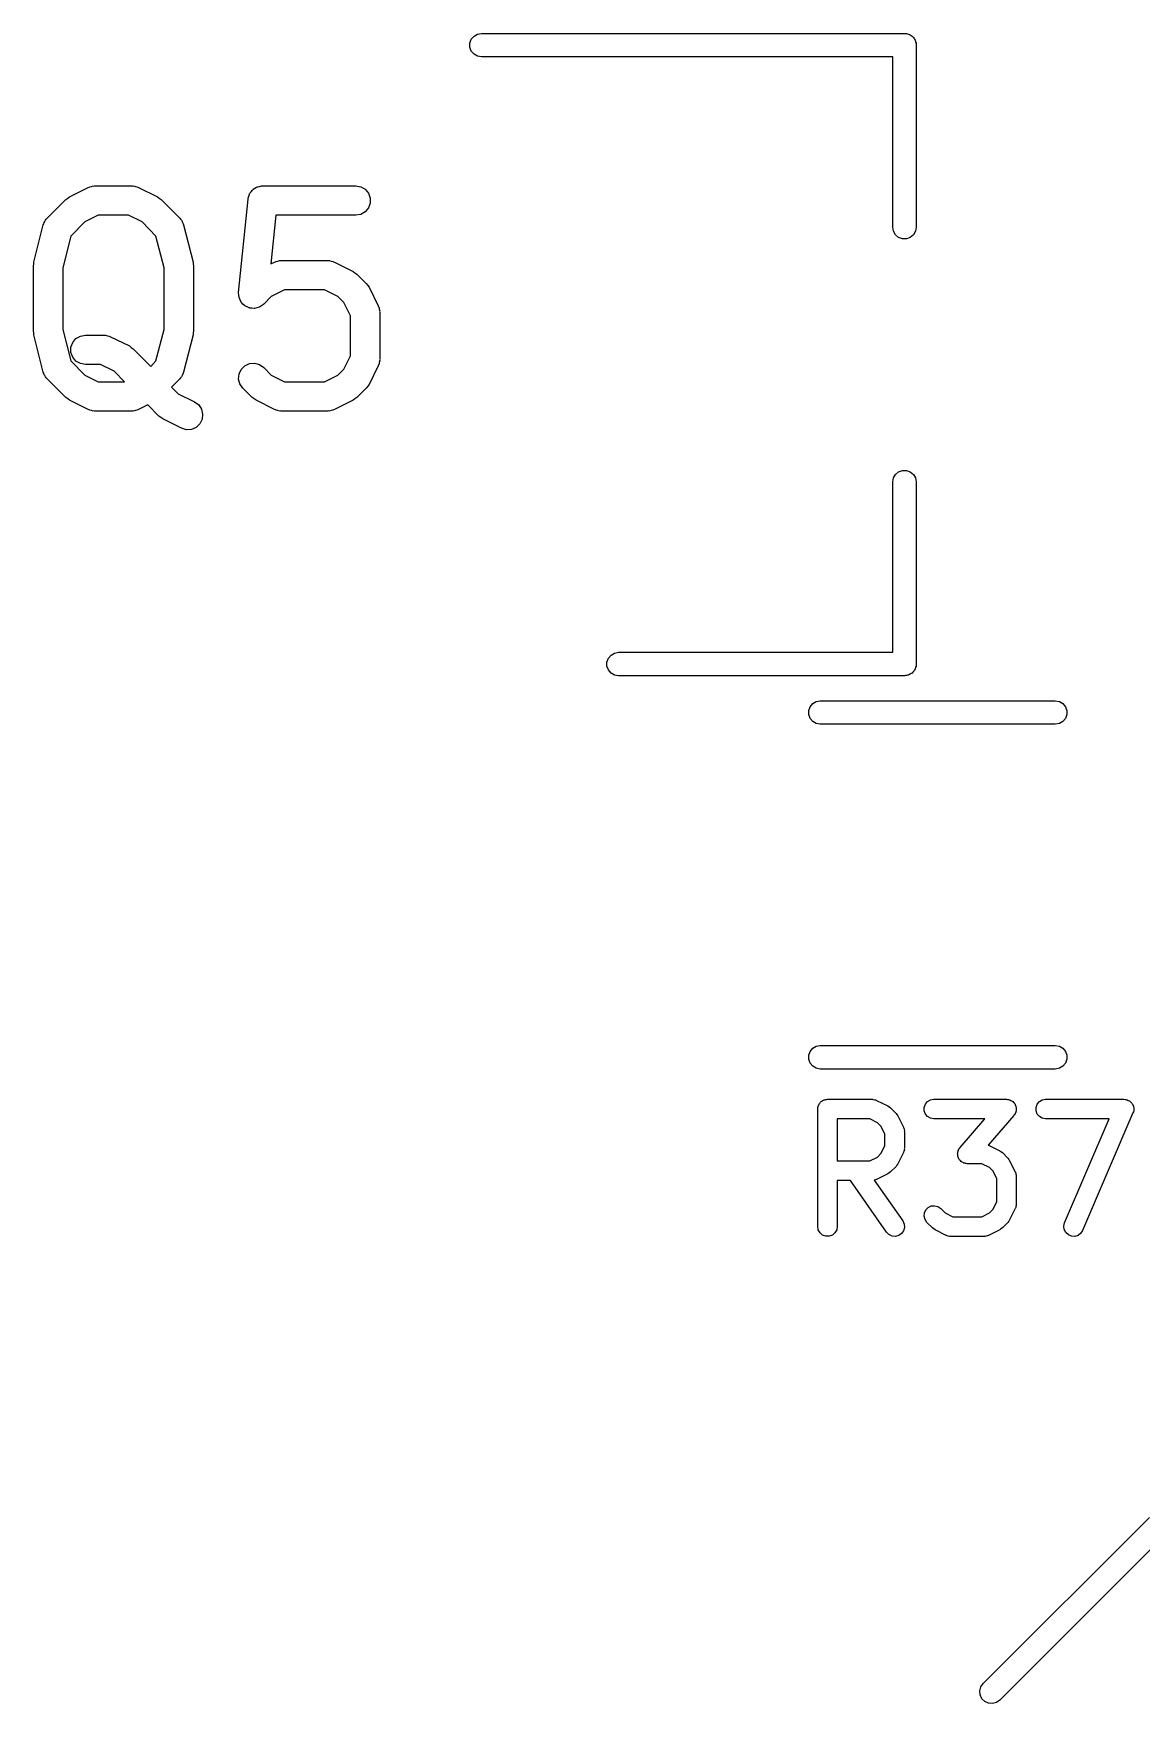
# Model space of a CAD drawing. Extents: x 83.4 to 168.1, y -157.3 to -85.4.
# Drawn here: x 102.34 to 108, y -101.5 to -92.98 of the extents above; entities that cross this region are included whole.
import ezdxf

# ---------------------------------------------------------------- set-up
doc = ezdxf.new("R2010")
doc.units = 0
doc.header["$MEASUREMENT"] = 0
doc.layers.add('BLACK', color=7, linetype='CONTINUOUS')

msp = doc.modelspace()

# ---------------------------------------------------------------- linework, layer by layer
at = {"layer": 'Black'}
for p, q in [((104.566, -93.0271), (104.573, -93.0075)), ((104.566, -93.0479), (104.566, -93.0271)), ((104.573, -93.0075), (104.587, -92.9915)), ((104.587, -92.9915), (104.605, -92.9811)), ((104.605, -92.9811), (104.625, -92.9775)), ((104.625, -92.9775), (106.785, -92.9775)), ((106.785, -92.9775), (106.79, -92.9784)), ((106.79, -92.9784), (106.796, -92.9784)), ((106.796, -92.9784), (106.8, -92.9802)), ((106.8, -92.9802), (106.806, -92.9811)), ((106.806, -92.9811), (106.81, -92.9837)), ((106.81, -92.9837), (106.815, -92.9855)), ((106.815, -92.9855), (106.819, -92.9889)), ((106.819, -92.9889), (106.824, -92.9915)), ((106.824, -92.9915), (106.827, -92.9955)), ((106.827, -92.9955), (106.831, -92.9989)), ((106.831, -92.9989), (106.834, -93.0035)), ((106.834, -93.0035), (106.837, -93.0075)), ((106.837, -93.0075), (106.839, -93.0124)), ((106.839, -93.0124), (106.841, -93.017)), ((106.841, -93.017), (106.842, -93.0221)), ((106.842, -93.0221), (106.844, -93.0271)), ((106.844, -93.0271), (106.844, -93.0323)), ((106.844, -93.0323), (106.845, -93.0375)), ((104.573, -93.0675), (104.566, -93.0479)), ((104.587, -93.0834), (104.573, -93.0675)), ((104.605, -93.0939), (104.587, -93.0834)), ((104.625, -93.0975), (104.605, -93.0939)), ((106.725, -93.0975), (104.625, -93.0975)), ((106.725, -93.9675), (106.725, -93.0975)), ((106.845, -93.0375), (106.845, -93.9675)), ((102.521, -93.8116), (102.617, -93.764)), ((102.617, -93.764), (102.621, -93.7627)), ((102.621, -93.7627), (102.625, -93.7606)), ((102.625, -93.7606), (102.633, -93.7591)), ((102.633, -93.7591), (102.642, -93.7566)), ((102.642, -93.7566), (102.646, -93.7568)), ((102.646, -93.7568), (102.65, -93.7561)), ((102.65, -93.7561), (102.841, -93.7561)), ((102.841, -93.7561), (102.845, -93.7568)), ((102.845, -93.7568), (102.849, -93.7566)), ((102.849, -93.7566), (102.858, -93.7591)), ((102.858, -93.7591), (102.866, -93.7606)), ((102.866, -93.7606), (102.87, -93.7628)), ((102.87, -93.7628), (102.874, -93.764)), ((102.874, -93.764), (102.97, -93.8116)), ((103.437, -93.8084), (103.44, -93.7985)), ((103.44, -93.7985), (103.441, -93.7962)), ((103.441, -93.7962), (103.442, -93.7936)), ((103.442, -93.7936), (103.449, -93.7857)), ((103.449, -93.7857), (103.455, -93.7774)), ((103.455, -93.7774), (103.457, -93.7758)), ((103.457, -93.7758), (103.459, -93.7736)), ((103.459, -93.7736), (103.468, -93.7685)), ((103.468, -93.7685), (103.477, -93.7627)), ((103.477, -93.7627), (103.479, -93.762)), ((103.479, -93.762), (103.482, -93.7606)), ((103.482, -93.7606), (103.492, -93.7588)), ((103.492, -93.7588), (103.502, -93.7563)), ((103.502, -93.7563), (103.505, -93.7566)), ((103.505, -93.7566), (103.507, -93.7561)), ((103.507, -93.7561), (103.984, -93.7561)), ((103.984, -93.7561), (104.009, -93.7606)), ((104.009, -93.7606), (104.032, -93.7736)), ((104.032, -93.7736), (104.049, -93.7936)), ((104.049, -93.7936), (104.057, -93.818)), ((102.407, -93.9209), (102.502, -93.8257)), ((102.502, -93.8257), (102.512, -93.8188)), ((102.512, -93.8188), (102.521, -93.8116)), ((102.97, -93.8116), (102.979, -93.8188)), ((102.979, -93.8188), (102.989, -93.8257)), ((102.989, -93.8257), (103.084, -93.9209)), ((103.385, -94.2998), (103.433, -93.8236)), ((103.433, -93.8236), (103.434, -93.8209)), ((103.434, -93.818), (103.437, -93.8084)), ((103.434, -93.8209), (103.434, -93.818)), ((104.049, -93.8686), (104.032, -93.8885)), ((104.057, -93.8441), (104.049, -93.8686)), ((104.057, -93.818), (104.057, -93.8441)), ((102.339, -94.1462), (102.387, -93.9557)), ((102.387, -93.9557), (102.39, -93.9492)), ((102.39, -93.9492), (102.392, -93.9422)), ((102.392, -93.9422), (102.395, -93.9374)), ((102.395, -93.9374), (102.398, -93.9319)), ((102.398, -93.9319), (102.403, -93.9268)), ((102.403, -93.9268), (102.407, -93.9209)), ((102.599, -93.9403), (102.528, -94.0123)), ((102.668, -93.9061), (102.599, -93.9403)), ((102.823, -93.9061), (102.668, -93.9061)), ((102.892, -93.9403), (102.823, -93.9061)), ((102.963, -94.0123), (102.892, -93.9403)), ((103.084, -93.9209), (103.088, -93.9268)), ((103.088, -93.9268), (103.093, -93.9319)), ((103.093, -93.9319), (103.096, -93.9374)), ((103.096, -93.9374), (103.099, -93.9422)), ((103.099, -93.9422), (103.101, -93.9492)), ((103.101, -93.9492), (103.104, -93.9557)), ((103.104, -93.9557), (103.152, -94.1462)), ((103.575, -93.9061), (103.55, -94.1543)), ((103.984, -93.9061), (103.575, -93.9061)), ((104.009, -93.9015), (103.984, -93.9061)), ((104.032, -93.8885), (104.009, -93.9015)), ((106.729, -93.988), (106.725, -93.9675)), ((106.845, -93.9675), (106.841, -93.988)), ((102.528, -94.0123), (102.487, -94.1736)), ((103.004, -94.1736), (102.963, -94.0123)), ((106.739, -94.0061), (106.729, -93.988)), ((106.755, -94.0194), (106.739, -94.0061)), ((106.775, -94.0266), (106.755, -94.0194)), ((106.796, -94.0266), (106.775, -94.0266)), ((106.815, -94.0194), (106.796, -94.0266)), ((106.831, -94.0061), (106.815, -94.0194)), ((106.841, -93.988), (106.831, -94.0061)), ((103.573, -94.1437), (103.577, -94.1415)), ((103.577, -94.1415), (103.586, -94.14)), ((103.586, -94.14), (103.594, -94.1375)), ((103.594, -94.1375), (103.598, -94.1378)), ((103.598, -94.1378), (103.603, -94.137)), ((103.603, -94.137), (103.841, -94.137)), ((103.841, -94.137), (103.845, -94.1378)), ((103.845, -94.1378), (103.849, -94.1375)), ((103.849, -94.1375), (103.858, -94.14)), ((103.858, -94.14), (103.866, -94.1415)), ((103.866, -94.1415), (103.87, -94.1437)), ((102.337, -94.1644), (102.339, -94.1554)), ((102.337, -94.4977), (102.337, -94.1644)), ((102.339, -94.1554), (102.339, -94.1462)), ((102.487, -94.1736), (102.487, -94.4885)), ((103.004, -94.4885), (103.004, -94.1736)), ((103.152, -94.1462), (103.152, -94.1554)), ((103.152, -94.1554), (103.154, -94.1644)), ((103.154, -94.1644), (103.154, -94.4977)), ((103.55, -94.1543), (103.569, -94.1449)), ((103.569, -94.1449), (103.573, -94.1437)), ((103.87, -94.1437), (103.874, -94.1449)), ((103.874, -94.1449), (103.97, -94.1926)), ((103.97, -94.1926), (103.979, -94.1997)), ((103.979, -94.1997), (103.989, -94.2066)), ((103.989, -94.2066), (104.037, -94.2542)), ((103.385, -94.3003), (103.385, -94.2998)), ((103.385, -94.3007), (103.385, -94.3003)), ((103.386, -94.3132), (103.385, -94.3007)), ((103.387, -94.3258), (103.386, -94.3132)), ((103.62, -94.287), (103.552, -94.3213)), ((103.823, -94.287), (103.62, -94.287)), ((103.892, -94.3213), (103.823, -94.287)), ((104.037, -94.2542), (104.044, -94.2641)), ((104.044, -94.2641), (104.051, -94.2737)), ((104.051, -94.2737), (104.098, -94.369)), ((103.387, -94.3262), (103.387, -94.3258)), ((103.387, -94.3267), (103.387, -94.3262)), ((103.393, -94.3381), (103.387, -94.3267)), ((103.398, -94.3495), (103.393, -94.3381)), ((103.398, -94.3498), (103.398, -94.3495)), ((103.398, -94.3503), (103.398, -94.3498)), ((103.407, -94.3592), (103.398, -94.3503)), ((103.416, -94.3682), (103.407, -94.3592)), ((103.416, -94.3684), (103.416, -94.3682)), ((103.417, -94.3687), (103.416, -94.3684)), ((103.428, -94.374), (103.417, -94.3687)), ((103.439, -94.3795), (103.428, -94.374)), ((103.44, -94.3795), (103.439, -94.3795)), ((103.44, -94.3797), (103.44, -94.3795)), ((103.453, -94.3808), (103.44, -94.3797)), ((103.465, -94.382), (103.453, -94.3808)), ((103.466, -94.3819), (103.465, -94.382)), ((103.478, -94.3787), (103.466, -94.382)), ((103.466, -94.382), (103.466, -94.3819)), ((103.491, -94.3756), (103.478, -94.3787)), ((103.502, -94.368), (103.491, -94.3752)), ((103.491, -94.3752), (103.491, -94.3753)), ((103.491, -94.3753), (103.491, -94.3756)), ((103.512, -94.3609), (103.502, -94.368)), ((103.513, -94.3603), (103.512, -94.3606)), ((103.512, -94.3606), (103.512, -94.3609)), ((103.552, -94.3213), (103.513, -94.3603)), ((103.922, -94.3517), (103.892, -94.3213)), ((103.956, -94.4202), (103.922, -94.3517)), ((104.098, -94.369), (104.1, -94.3731)), ((104.1, -94.3731), (104.102, -94.3768)), ((104.102, -94.3768), (104.103, -94.3855)), ((104.103, -94.3855), (104.106, -94.3939)), ((104.106, -94.3939), (104.105, -94.3982)), ((104.105, -94.3982), (104.106, -94.4025)), ((103.956, -94.6229), (103.956, -94.4202)), ((104.106, -94.4025), (104.106, -94.6406)), ((102.339, -94.5068), (102.337, -94.4977)), ((102.339, -94.5159), (102.339, -94.5068)), ((102.387, -94.7064), (102.339, -94.5159)), ((102.487, -94.4885), (102.528, -94.6499)), ((102.529, -94.5799), (102.538, -94.5555)), ((102.538, -94.5555), (102.554, -94.5355)), ((102.554, -94.5355), (102.577, -94.5225)), ((102.577, -94.5225), (102.603, -94.518)), ((102.603, -94.518), (102.698, -94.518)), ((102.698, -94.518), (102.702, -94.5187)), ((102.702, -94.5187), (102.706, -94.5185)), ((102.706, -94.5185), (102.715, -94.521)), ((102.715, -94.521), (102.724, -94.5225)), ((102.724, -94.5225), (102.727, -94.5247)), ((102.727, -94.5247), (102.731, -94.5259)), ((102.731, -94.5259), (102.827, -94.5735)), ((102.963, -94.6499), (103.004, -94.4885)), ((103.152, -94.5159), (103.104, -94.7064)), ((103.154, -94.4977), (103.152, -94.5068)), ((103.152, -94.5068), (103.152, -94.5159)), ((102.528, -94.6499), (102.599, -94.7218)), ((102.529, -94.606), (102.529, -94.5799)), ((102.538, -94.6305), (102.529, -94.606)), ((102.554, -94.6504), (102.538, -94.6305)), ((102.577, -94.6634), (102.554, -94.6504)), ((102.827, -94.5735), (102.836, -94.5807)), ((102.836, -94.5807), (102.846, -94.5876)), ((102.846, -94.5876), (102.936, -94.6774)), ((102.936, -94.6774), (102.963, -94.6499)), ((103.922, -94.6914), (103.956, -94.6229)), ((104.106, -94.6492), (104.103, -94.6576)), ((104.106, -94.6406), (104.105, -94.6448)), ((104.105, -94.6448), (104.106, -94.6492)), ((102.39, -94.713), (102.387, -94.7064)), ((102.392, -94.7199), (102.39, -94.713)), ((102.395, -94.7248), (102.392, -94.7199)), ((102.398, -94.7302), (102.395, -94.7248)), ((102.403, -94.7354), (102.398, -94.7302)), ((102.407, -94.7412), (102.403, -94.7354)), ((102.603, -94.668), (102.577, -94.6634)), ((102.599, -94.7218), (102.668, -94.7561)), ((102.68, -94.668), (102.603, -94.668)), ((102.749, -94.7022), (102.68, -94.668)), ((102.803, -94.7561), (102.749, -94.7022)), ((103.088, -94.7354), (103.084, -94.7412)), ((103.093, -94.7302), (103.088, -94.7354)), ((103.096, -94.7248), (103.093, -94.7302)), ((103.099, -94.7199), (103.096, -94.7248)), ((103.101, -94.713), (103.099, -94.7199)), ((103.104, -94.7064), (103.101, -94.713)), ((103.385, -94.7424), (103.387, -94.7164)), ((103.387, -94.7164), (103.398, -94.6928)), ((103.398, -94.6928), (103.417, -94.6744)), ((103.417, -94.6744), (103.44, -94.6634)), ((103.44, -94.6634), (103.466, -94.6611)), ((103.466, -94.6611), (103.491, -94.6679)), ((103.491, -94.6679), (103.513, -94.6828)), ((103.513, -94.6828), (103.552, -94.7218)), ((103.552, -94.7218), (103.62, -94.7561)), ((103.823, -94.7561), (103.892, -94.7218)), ((103.892, -94.7218), (103.922, -94.6914)), ((104.098, -94.6741), (104.051, -94.7694)), ((104.1, -94.67), (104.098, -94.6741)), ((104.102, -94.6662), (104.1, -94.67)), ((104.103, -94.6576), (104.102, -94.6662)), ((102.502, -94.8365), (102.407, -94.7412)), ((102.668, -94.7561), (102.803, -94.7561)), ((103.084, -94.7412), (103.042, -94.7834)), ((103.042, -94.7834), (103.076, -94.817)), ((103.076, -94.817), (103.16, -94.8592)), ((103.392, -94.7675), (103.385, -94.7424)), ((103.407, -94.7889), (103.392, -94.7675)), ((103.454, -94.8365), (103.407, -94.7889)), ((103.62, -94.7561), (103.823, -94.7561)), ((104.037, -94.7889), (103.989, -94.8365)), ((104.044, -94.779), (104.037, -94.7889)), ((104.051, -94.7694), (104.044, -94.779)), ((102.512, -94.8434), (102.502, -94.8365)), ((102.521, -94.8505), (102.512, -94.8434)), ((102.617, -94.8981), (102.521, -94.8505)), ((102.621, -94.8994), (102.617, -94.8981)), ((102.625, -94.9015), (102.621, -94.8994)), ((102.633, -94.9031), (102.625, -94.9015)), ((102.642, -94.9056), (102.633, -94.9031)), ((102.646, -94.9053), (102.642, -94.9056)), ((102.65, -94.9061), (102.646, -94.9053)), ((102.841, -94.9061), (102.65, -94.9061)), ((102.845, -94.9053), (102.841, -94.9061)), ((102.849, -94.9056), (102.845, -94.9053)), ((102.858, -94.9031), (102.849, -94.9056)), ((102.866, -94.9015), (102.858, -94.9031)), ((102.87, -94.8994), (102.866, -94.9015)), ((102.874, -94.8981), (102.87, -94.8994)), ((102.921, -94.8747), (102.874, -94.8981)), ((102.978, -94.9317), (102.921, -94.8747)), ((103.16, -94.8592), (103.181, -94.8747)), ((103.181, -94.8747), (103.195, -94.8965)), ((103.195, -94.8965), (103.201, -94.9218)), ((103.464, -94.8434), (103.454, -94.8365)), ((103.474, -94.8505), (103.464, -94.8434)), ((103.569, -94.8981), (103.474, -94.8505)), ((103.573, -94.8994), (103.569, -94.8981)), ((103.577, -94.9015), (103.573, -94.8994)), ((103.586, -94.9031), (103.577, -94.9015)), ((103.594, -94.9056), (103.586, -94.9031)), ((103.598, -94.9053), (103.594, -94.9056)), ((103.603, -94.9061), (103.598, -94.9053)), ((103.841, -94.9061), (103.603, -94.9061)), ((103.845, -94.9053), (103.841, -94.9061)), ((103.849, -94.9056), (103.845, -94.9053)), ((103.858, -94.9031), (103.849, -94.9056)), ((103.866, -94.9015), (103.858, -94.9031)), ((103.87, -94.8994), (103.866, -94.9015)), ((103.874, -94.8981), (103.87, -94.8994)), ((103.97, -94.8505), (103.874, -94.8981)), ((103.979, -94.8434), (103.97, -94.8505)), ((103.989, -94.8365), (103.979, -94.8434)), ((102.988, -94.9386), (102.978, -94.9317)), ((102.998, -94.9458), (102.988, -94.9386)), ((103.093, -94.9934), (102.998, -94.9458)), ((103.118, -95.0008), (103.093, -94.9934)), ((103.168, -94.9889), (103.144, -94.9992)), ((103.187, -94.971), (103.168, -94.9889)), ((103.198, -94.9477), (103.187, -94.971)), ((103.201, -94.9218), (103.198, -94.9477)), ((103.144, -94.9992), (103.118, -95.0008)), ((106.725, -95.2675), (106.729, -95.247)), ((106.729, -95.247), (106.739, -95.2289)), ((106.739, -95.2289), (106.755, -95.2155)), ((106.755, -95.2155), (106.775, -95.2084)), ((106.775, -95.2084), (106.796, -95.2084)), ((106.796, -95.2084), (106.815, -95.2155)), ((106.815, -95.2155), (106.831, -95.2289)), ((106.831, -95.2289), (106.841, -95.247)), ((106.841, -95.247), (106.845, -95.2675)), ((106.725, -96.1375), (106.725, -95.2675)), ((106.845, -95.2675), (106.845, -96.1975)), ((105.266, -96.1871), (105.273, -96.1675)), ((105.266, -96.2079), (105.266, -96.1871)), ((105.273, -96.1675), (105.287, -96.1515)), ((105.287, -96.1515), (105.305, -96.1411)), ((105.305, -96.1411), (105.325, -96.1375)), ((105.325, -96.1375), (106.725, -96.1375)), ((105.273, -96.2275), (105.266, -96.2079)), ((105.287, -96.2434), (105.273, -96.2275)), ((105.305, -96.2539), (105.287, -96.2434)), ((105.325, -96.2575), (105.305, -96.2539)), ((106.785, -96.2575), (105.325, -96.2575)), ((106.79, -96.2566), (106.785, -96.2575)), ((106.796, -96.2566), (106.79, -96.2566)), ((106.8, -96.2548), (106.796, -96.2566)), ((106.806, -96.2539), (106.8, -96.2548)), ((106.81, -96.2512), (106.806, -96.2539)), ((106.815, -96.2494), (106.81, -96.2512)), ((106.819, -96.2461), (106.815, -96.2494)), ((106.824, -96.2434), (106.819, -96.2461)), ((106.827, -96.2394), (106.824, -96.2434)), ((106.831, -96.2361), (106.827, -96.2394)), ((106.834, -96.2315), (106.831, -96.2361)), ((106.837, -96.2275), (106.834, -96.2315)), ((106.839, -96.2226), (106.837, -96.2275)), ((106.841, -96.218), (106.839, -96.2226)), ((106.842, -96.2128), (106.841, -96.218)), ((106.844, -96.2079), (106.842, -96.2128)), ((106.845, -96.1975), (106.844, -96.2027)), ((106.844, -96.2027), (106.844, -96.2079)), ((106.296, -96.4347), (106.304, -96.4151)), ((106.296, -96.4555), (106.296, -96.4347)), ((106.304, -96.4151), (106.317, -96.3991)), ((106.317, -96.3991), (106.335, -96.3887)), ((106.335, -96.3887), (106.355, -96.3851)), ((106.355, -96.3851), (107.555, -96.3851)), ((107.555, -96.3851), (107.576, -96.3887)), ((107.576, -96.3887), (107.594, -96.3991)), ((107.594, -96.3991), (107.607, -96.4151)), ((107.607, -96.4151), (107.615, -96.4347)), ((107.615, -96.4347), (107.615, -96.4555)), ((106.304, -96.4751), (106.296, -96.4555)), ((106.317, -96.491), (106.304, -96.4751)), ((106.335, -96.5015), (106.317, -96.491)), ((106.355, -96.5051), (106.335, -96.5015)), ((107.555, -96.5051), (106.355, -96.5051)), ((107.576, -96.5015), (107.555, -96.5051)), ((107.594, -96.491), (107.576, -96.5015)), ((107.607, -96.4751), (107.594, -96.491)), ((107.615, -96.4555), (107.607, -96.4751)), ((106.317, -98.1591), (106.335, -98.1487)), ((106.335, -98.1487), (106.355, -98.1451)), ((106.355, -98.1451), (107.555, -98.1451)), ((107.555, -98.1451), (107.576, -98.1487)), ((107.576, -98.1487), (107.594, -98.1591)), ((106.296, -98.1947), (106.304, -98.1751)), ((106.296, -98.2155), (106.296, -98.1947)), ((106.304, -98.2351), (106.296, -98.2155)), ((106.304, -98.1751), (106.317, -98.1591)), ((106.317, -98.251), (106.304, -98.2351)), ((107.594, -98.1591), (107.607, -98.1751)), ((107.607, -98.2351), (107.594, -98.251)), ((107.607, -98.1751), (107.615, -98.1947)), ((107.615, -98.2155), (107.607, -98.2351)), ((107.615, -98.1947), (107.615, -98.2155)), ((106.335, -98.2615), (106.317, -98.251)), ((106.355, -98.2651), (106.335, -98.2615)), ((107.555, -98.2651), (106.355, -98.2651)), ((107.576, -98.2615), (107.555, -98.2651)), ((107.594, -98.251), (107.576, -98.2615)), ((106.342, -98.4697), (106.343, -98.4654)), ((106.342, -99.0697), (106.342, -98.4697)), ((106.343, -98.461), (106.344, -98.4569)), ((106.343, -98.4654), (106.343, -98.461)), ((106.344, -98.4569), (106.345, -98.4526)), ((106.345, -98.4526), (106.347, -98.4488)), ((106.347, -98.4488), (106.349, -98.4447)), ((106.349, -98.4447), (106.352, -98.4414)), ((106.352, -98.4414), (106.354, -98.4376)), ((106.354, -98.4376), (106.357, -98.4348)), ((106.357, -98.4348), (106.36, -98.4314)), ((106.36, -98.4314), (106.364, -98.4292)), ((106.364, -98.4292), (106.367, -98.4264)), ((106.367, -98.4264), (106.371, -98.4249)), ((106.371, -98.4249), (106.375, -98.4227)), ((106.375, -98.4227), (106.379, -98.422)), ((106.379, -98.422), (106.383, -98.4205)), ((106.383, -98.4205), (106.388, -98.4205)), ((106.388, -98.4205), (106.392, -98.4197)), ((106.392, -98.4197), (106.621, -98.4197)), ((106.621, -98.4197), (106.623, -98.4202)), ((106.623, -98.4202), (106.626, -98.42)), ((106.626, -98.42), (106.632, -98.4217)), ((106.632, -98.4217), (106.638, -98.4227)), ((106.638, -98.4227), (106.64, -98.4242)), ((106.64, -98.4242), (106.643, -98.425)), ((106.643, -98.425), (106.7, -98.4536)), ((106.7, -98.4536), (106.707, -98.4583)), ((106.707, -98.4583), (106.713, -98.4629)), ((106.713, -98.4629), (106.742, -98.4915)), ((106.742, -98.4915), (106.746, -98.4981)), ((106.886, -98.461), (106.892, -98.4447)), ((106.886, -98.4784), (106.886, -98.461)), ((106.892, -98.4947), (106.886, -98.4784)), ((106.892, -98.4447), (106.903, -98.4314)), ((106.903, -98.4314), (106.918, -98.4227)), ((106.918, -98.4227), (106.935, -98.4197)), ((106.935, -98.4197), (107.306, -98.4197)), ((107.306, -98.4197), (107.311, -98.4206)), ((107.311, -98.4206), (107.316, -98.4207)), ((107.316, -98.4207), (107.32, -98.4221)), ((107.32, -98.4221), (107.323, -98.4227)), ((107.323, -98.4227), (107.328, -98.4252)), ((107.328, -98.4252), (107.332, -98.4269)), ((107.332, -98.4269), (107.335, -98.4295)), ((107.335, -98.4295), (107.338, -98.4314)), ((107.338, -98.4314), (107.342, -98.4352)), ((107.342, -98.4352), (107.345, -98.4384)), ((107.345, -98.4384), (107.347, -98.4418)), ((107.347, -98.4418), (107.35, -98.4447)), ((107.35, -98.4447), (107.351, -98.4493)), ((107.351, -98.4911), (107.35, -98.4947)), ((107.351, -98.4493), (107.354, -98.4536)), ((107.353, -98.4878), (107.351, -98.4911)), ((107.354, -98.483), (107.353, -98.4878)), ((107.354, -98.4536), (107.354, -98.4574)), ((107.354, -98.4574), (107.356, -98.461)), ((107.356, -98.4784), (107.354, -98.483)), ((107.356, -98.461), (107.356, -98.4659)), ((107.356, -98.4659), (107.356, -98.4707)), ((107.356, -98.4707), (107.356, -98.4745)), ((107.356, -98.4745), (107.356, -98.4784)), ((107.457, -98.461), (107.463, -98.4447)), ((107.457, -98.4784), (107.457, -98.461)), ((107.463, -98.4947), (107.457, -98.4784)), ((107.463, -98.4447), (107.474, -98.4314)), ((107.474, -98.4314), (107.489, -98.4227)), ((107.489, -98.4227), (107.506, -98.4197)), ((107.506, -98.4197), (107.906, -98.4197)), ((107.952, -98.4894), (107.695, -99.0894)), ((107.906, -98.4197), (107.912, -98.4207)), ((107.912, -98.4207), (107.918, -98.421)), ((107.918, -98.421), (107.92, -98.4222)), ((107.92, -98.4222), (107.923, -98.4227)), ((107.923, -98.4227), (107.928, -98.4256)), ((107.928, -98.4256), (107.934, -98.4279)), ((107.934, -98.4279), (107.936, -98.4299)), ((107.936, -98.4299), (107.938, -98.4314)), ((107.938, -98.4314), (107.942, -98.4358)), ((107.942, -98.4358), (107.946, -98.4398)), ((107.946, -98.4398), (107.948, -98.4424)), ((107.948, -98.4424), (107.95, -98.4447)), ((107.95, -98.4447), (107.952, -98.4501)), ((107.952, -98.4501), (107.954, -98.4553)), ((107.954, -98.4838), (107.952, -98.4894)), ((107.954, -98.4553), (107.955, -98.4582)), ((107.956, -98.4784), (107.954, -98.4838)), ((107.955, -98.4582), (107.956, -98.461)), ((107.956, -98.461), (107.956, -98.4668)), ((107.956, -98.4668), (107.956, -98.4725)), ((107.956, -98.4725), (107.956, -98.4754)), ((107.956, -98.4754), (107.956, -98.4784)), ((106.442, -98.5197), (106.442, -98.734)), ((106.609, -98.5197), (106.442, -98.5197)), ((106.648, -98.5394), (106.609, -98.5197)), ((106.665, -98.5565), (106.648, -98.5394)), ((106.685, -98.5958), (106.665, -98.5565)), ((106.746, -98.4981), (106.751, -98.5045)), ((106.751, -98.5045), (106.78, -98.5616)), ((106.78, -98.5616), (106.78, -98.5644)), ((106.78, -98.5644), (106.782, -98.5669)), ((106.782, -98.5669), (106.783, -98.5727)), ((106.783, -98.5727), (106.785, -98.5783)), ((106.903, -98.508), (106.892, -98.4947)), ((106.918, -98.5167), (106.903, -98.508)), ((106.935, -98.5197), (106.918, -98.5167)), ((107.196, -98.5197), (106.935, -98.5197)), ((107.069, -98.6654), (107.196, -98.5197)), ((107.344, -98.5026), (107.212, -98.653)), ((107.346, -98.4985), (107.344, -98.5026)), ((107.35, -98.4947), (107.346, -98.4985)), ((107.474, -98.508), (107.463, -98.4947)), ((107.489, -98.5167), (107.474, -98.508)), ((107.506, -98.5197), (107.489, -98.5167)), ((107.83, -98.5197), (107.506, -98.5197)), ((107.603, -99.05), (107.83, -98.5197)), ((106.665, -98.6972), (106.685, -98.6579)), ((106.685, -98.6579), (106.685, -98.5958)), ((106.785, -98.5783), (106.784, -98.5812)), ((106.784, -98.5812), (106.785, -98.584)), ((106.785, -98.584), (106.785, -98.6697)), ((107.212, -98.653), (107.214, -98.6536)), ((107.214, -98.6536), (107.272, -98.6821)), ((106.442, -98.734), (106.609, -98.734)), ((106.609, -98.734), (106.648, -98.7143)), ((106.648, -98.7143), (106.665, -98.6972)), ((106.78, -98.6921), (106.751, -98.7492)), ((106.782, -98.6868), (106.78, -98.6893)), ((106.78, -98.6893), (106.78, -98.6921)), ((106.783, -98.681), (106.782, -98.6868)), ((106.785, -98.6754), (106.783, -98.681)), ((106.785, -98.6697), (106.784, -98.6726)), ((106.784, -98.6726), (106.785, -98.6754)), ((107.056, -98.6972), (107.057, -98.6935)), ((107.057, -98.7021), (107.056, -98.6972)), ((107.057, -98.6896), (107.059, -98.685)), ((107.057, -98.6935), (107.057, -98.6896)), ((107.057, -98.707), (107.057, -98.7021)), ((107.058, -98.7106), (107.057, -98.707)), ((107.059, -98.7144), (107.058, -98.7106)), ((107.059, -98.685), (107.06, -98.6802)), ((107.061, -98.7187), (107.059, -98.7144)), ((107.06, -98.6802), (107.062, -98.6769)), ((107.063, -98.7233), (107.061, -98.7187)), ((107.062, -98.6769), (107.063, -98.6733)), ((107.063, -98.6733), (107.066, -98.6695)), ((107.065, -98.7262), (107.063, -98.7233)), ((107.067, -98.7296), (107.065, -98.7262)), ((107.066, -98.6695), (107.069, -98.6654)), ((107.071, -98.7328), (107.067, -98.7296)), ((107.074, -98.7366), (107.071, -98.7328)), ((107.078, -98.7385), (107.074, -98.7366)), ((107.08, -98.7411), (107.078, -98.7385)), ((107.085, -98.7428), (107.08, -98.7411)), ((107.089, -98.7453), (107.085, -98.7428)), ((107.093, -98.7459), (107.089, -98.7453)), ((107.097, -98.7473), (107.093, -98.7459)), ((107.101, -98.7474), (107.097, -98.7473)), ((107.106, -98.7483), (107.101, -98.7474)), ((107.18, -98.7483), (107.106, -98.7483)), ((107.22, -98.7679), (107.18, -98.7483)), ((107.272, -98.6821), (107.278, -98.6869)), ((107.278, -98.6869), (107.285, -98.6915)), ((107.285, -98.6915), (107.313, -98.7201)), ((107.313, -98.7201), (107.318, -98.7266)), ((107.318, -98.7266), (107.322, -98.7331)), ((107.322, -98.7331), (107.351, -98.7902)), ((106.632, -98.832), (106.63, -98.8326)), ((106.63, -98.8326), (106.776, -99.041)), ((106.638, -98.831), (106.632, -98.832)), ((106.64, -98.8295), (106.638, -98.831)), ((106.643, -98.8287), (106.64, -98.8295)), ((106.7, -98.8001), (106.643, -98.8287)), ((106.707, -98.7954), (106.7, -98.8001)), ((106.713, -98.7908), (106.707, -98.7954)), ((106.742, -98.7622), (106.713, -98.7908)), ((106.746, -98.7557), (106.742, -98.7622)), ((106.751, -98.7492), (106.746, -98.7557)), ((107.237, -98.785), (107.22, -98.7679)), ((107.256, -98.8244), (107.237, -98.785)), ((107.256, -98.9436), (107.256, -98.8244)), ((107.351, -98.7902), (107.352, -98.793)), ((107.352, -98.793), (107.353, -98.7955)), ((107.353, -98.7955), (107.354, -98.8012)), ((107.354, -98.8012), (107.356, -98.8069)), ((107.356, -98.8069), (107.356, -98.8097)), ((107.356, -98.8097), (107.356, -98.8126)), ((107.356, -98.8126), (107.356, -98.9554)), ((106.509, -98.834), (106.442, -98.834)), ((106.442, -98.834), (106.442, -99.0697)), ((106.694, -99.0984), (106.509, -98.834)), ((106.885, -99.0169), (106.887, -98.9996)), ((106.887, -98.9996), (106.894, -98.9839)), ((106.894, -98.9839), (106.906, -98.9716)), ((106.906, -98.9716), (106.922, -98.9643)), ((106.922, -98.9643), (106.939, -98.9628)), ((106.939, -98.9628), (106.956, -98.9673)), ((106.956, -98.9673), (106.97, -98.9772)), ((106.97, -98.9772), (106.993, -99)), ((106.993, -99), (107.032, -99.0197)), ((107.18, -99.0197), (107.22, -99)), ((107.22, -99), (107.237, -98.983)), ((107.237, -98.983), (107.256, -98.9436)), ((107.351, -98.9778), (107.322, -99.0349)), ((107.352, -98.975), (107.351, -98.9778)), ((107.353, -98.9725), (107.352, -98.975)), ((107.354, -98.9668), (107.353, -98.9725)), ((107.356, -98.9611), (107.354, -98.9668)), ((107.356, -98.9554), (107.356, -98.9583)), ((107.356, -98.9583), (107.356, -98.9611)), ((106.345, -99.0868), (106.342, -99.0697)), ((106.354, -99.1019), (106.345, -99.0868)), ((106.439, -99.0868), (106.43, -99.1019)), ((106.442, -99.0697), (106.439, -99.0868)), ((106.776, -99.041), (106.783, -99.0568)), ((106.785, -99.0741), (106.78, -99.0908)), ((106.783, -99.0568), (106.785, -99.0741)), ((106.89, -99.0337), (106.885, -99.0169)), ((106.9, -99.0479), (106.89, -99.0337)), ((106.928, -99.0765), (106.9, -99.0479)), ((106.935, -99.0811), (106.928, -99.0765)), ((106.941, -99.0859), (106.935, -99.0811)), ((106.998, -99.1144), (106.941, -99.0859)), ((107.032, -99.0197), (107.18, -99.0197)), ((107.272, -99.0859), (107.214, -99.1144)), ((107.278, -99.0811), (107.272, -99.0859)), ((107.285, -99.0765), (107.278, -99.0811)), ((107.313, -99.0479), (107.285, -99.0765)), ((107.318, -99.0414), (107.313, -99.0479)), ((107.322, -99.0349), (107.318, -99.0414)), ((107.599, -99.0669), (107.603, -99.05)), ((107.601, -99.0842), (107.599, -99.0669)), ((107.609, -99.0997), (107.601, -99.0842)), ((107.695, -99.0894), (107.686, -99.1039)), ((106.367, -99.113), (106.354, -99.1019)), ((106.383, -99.119), (106.367, -99.113)), ((106.401, -99.119), (106.383, -99.119)), ((106.417, -99.113), (106.401, -99.119)), ((106.43, -99.1019), (106.417, -99.113)), ((106.706, -99.1107), (106.694, -99.0984)), ((106.722, -99.118), (106.706, -99.1107)), ((106.739, -99.1195), (106.722, -99.118)), ((106.756, -99.115), (106.739, -99.1195)), ((106.77, -99.1051), (106.756, -99.115)), ((106.78, -99.0908), (106.77, -99.1051)), ((107.001, -99.1153), (106.998, -99.1144)), ((107.003, -99.1167), (107.001, -99.1153)), ((107.009, -99.1177), (107.003, -99.1167)), ((107.015, -99.1194), (107.009, -99.1177)), ((107.018, -99.1192), (107.015, -99.1194)), ((107.021, -99.1197), (107.018, -99.1192)), ((107.192, -99.1197), (107.021, -99.1197)), ((107.195, -99.1192), (107.192, -99.1197)), ((107.198, -99.1194), (107.195, -99.1192)), ((107.203, -99.1177), (107.198, -99.1194)), ((107.209, -99.1167), (107.203, -99.1177)), ((107.212, -99.1153), (107.209, -99.1167)), ((107.214, -99.1144), (107.212, -99.1153)), ((107.622, -99.1116), (107.609, -99.0997)), ((107.638, -99.1184), (107.622, -99.1116)), ((107.655, -99.1194), (107.638, -99.1184)), ((107.672, -99.1143), (107.655, -99.1194)), ((107.686, -99.1039), (107.672, -99.1143)), ((107.187, -101.403), (108.036, -100.554)), ((108.121, -100.639), (107.272, -101.488)), ((107.17, -101.44), (107.175, -101.42)), ((107.172, -101.461), (107.17, -101.44)), ((107.181, -101.48), (107.172, -101.461)), ((107.175, -101.42), (107.187, -101.403)), ((107.195, -101.494), (107.181, -101.48)), ((107.214, -101.503), (107.195, -101.494)), ((107.235, -101.505), (107.214, -101.503)), ((107.255, -101.499), (107.235, -101.505)), ((107.272, -101.488), (107.255, -101.499))]:
    msp.add_line(p, q, dxfattribs=at)

doc.saveas('drawing.dxf')
